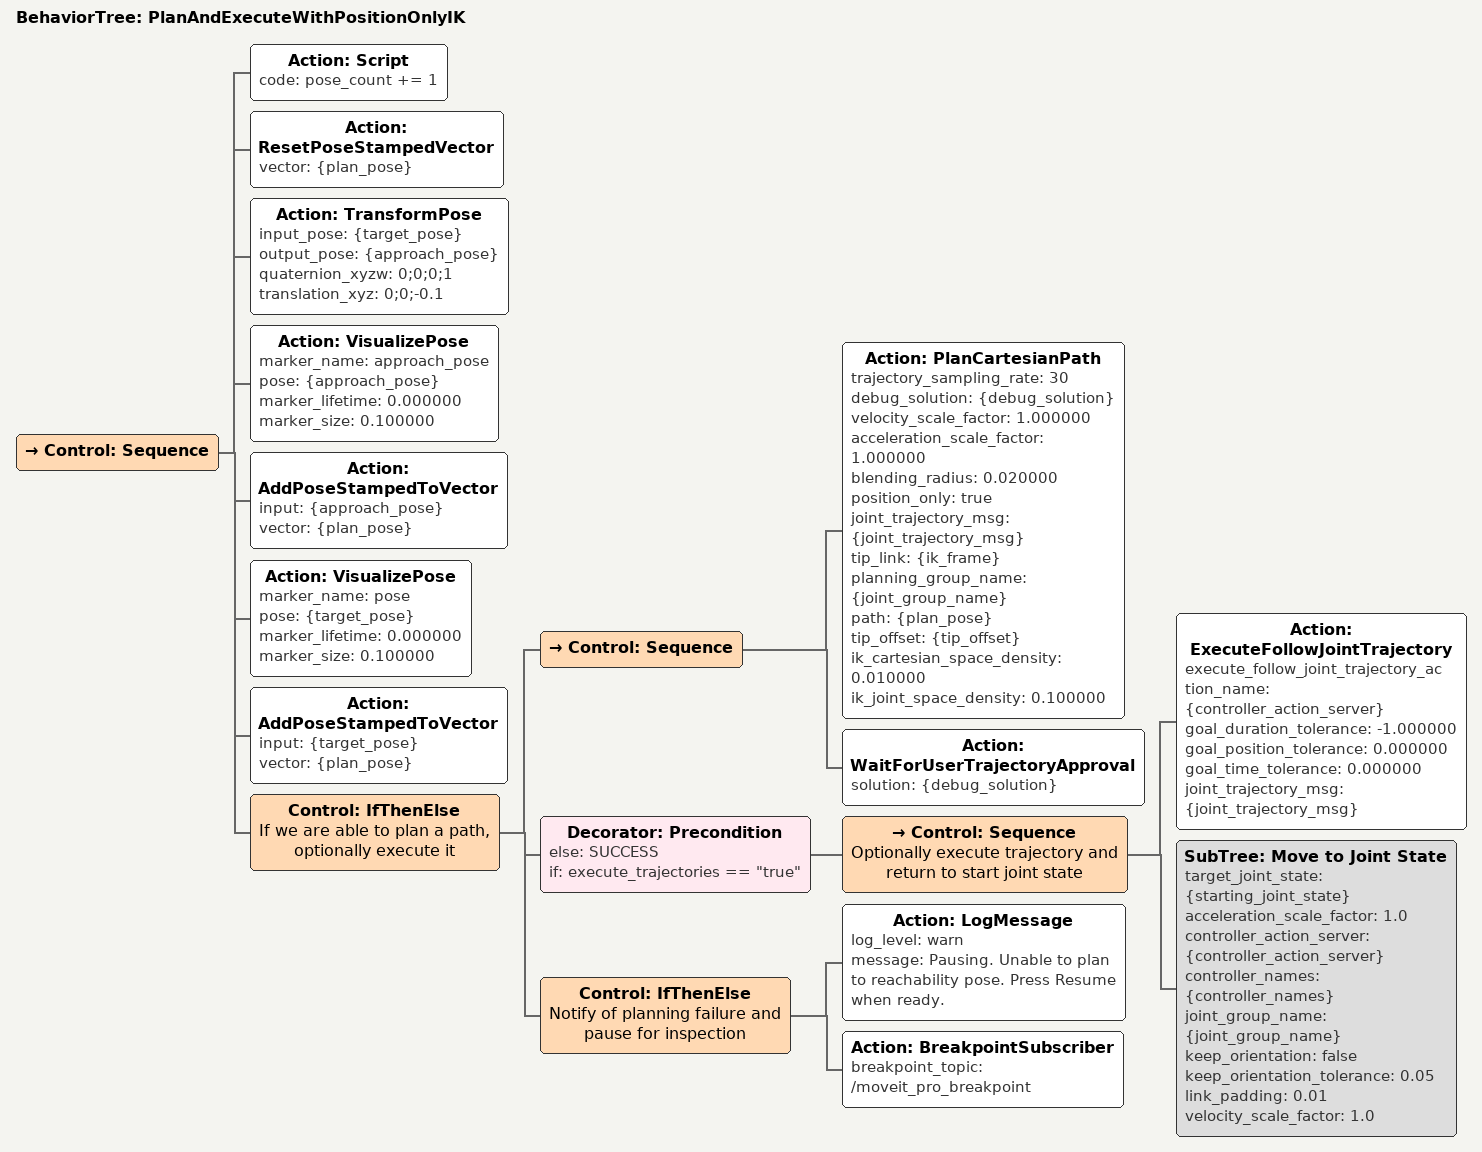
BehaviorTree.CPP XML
<root BTCPP_format="4" main_tree_to_execute="PlanAndExecuteWithPositionOnlyIK">
  <BehaviorTree ID="PlanAndExecuteWithPositionOnlyIK">
    <Control ID="Sequence">
      <Action ID="Script" code="pose_count += 1" />
      <Action ID="ResetPoseStampedVector" vector="{plan_pose}" />
      <Action
        ID="TransformPose"
        input_pose="{target_pose}"
        output_pose="{approach_pose}"
        quaternion_xyzw="0;0;0;1"
        translation_xyz="0;0;-0.1"
      />
      <Action
        ID="VisualizePose"
        marker_name="approach_pose"
        pose="{approach_pose}"
        marker_lifetime="0.000000"
        marker_size="0.100000"
      />
      <Action
        ID="AddPoseStampedToVector"
        input="{approach_pose}"
        vector="{plan_pose}"
      />
      <Action
        ID="VisualizePose"
        marker_name="pose"
        pose="{target_pose}"
        marker_lifetime="0.000000"
        marker_size="0.100000"
      />
      <Action
        ID="AddPoseStampedToVector"
        input="{target_pose}"
        vector="{plan_pose}"
      />
      <Control
        ID="IfThenElse"
        name="If we are able to plan a path, optionally execute it"
      >
        <Control ID="Sequence">
          <Action
            ID="PlanCartesianPath"
            trajectory_sampling_rate="30"
            debug_solution="{debug_solution}"
            velocity_scale_factor="1.000000"
            acceleration_scale_factor="1.000000"
            blending_radius="0.020000"
            position_only="true"
            joint_trajectory_msg="{joint_trajectory_msg}"
            tip_link="{ik_frame}"
            planning_group_name="{joint_group_name}"
            path="{plan_pose}"
            tip_offset="{tip_offset}"
            ik_cartesian_space_density="0.010000"
            ik_joint_space_density="0.100000"
          />
          <Action
            ID="WaitForUserTrajectoryApproval"
            solution="{debug_solution}"
          />
        </Control>
        <Decorator
          ID="Precondition"
          else="SUCCESS"
          if="execute_trajectories == &quot;true&quot;"
        >
          <Control
            ID="Sequence"
            name="Optionally execute trajectory and return to start joint state"
          >
            <Action
              ID="ExecuteFollowJointTrajectory"
              execute_follow_joint_trajectory_action_name="{controller_action_server}"
              goal_duration_tolerance="-1.000000"
              goal_position_tolerance="0.000000"
              goal_time_tolerance="0.000000"
              joint_trajectory_msg="{joint_trajectory_msg}"
            />
            <SubTree
              ID="Move to Joint State"
              target_joint_state="{starting_joint_state}"
              acceleration_scale_factor="1.0"
              controller_action_server="{controller_action_server}"
              controller_names="{controller_names}"
              joint_group_name="{joint_group_name}"
              keep_orientation="false"
              keep_orientation_tolerance="0.05"
              link_padding="0.01"
              velocity_scale_factor="1.0"
            />
          </Control>
        </Decorator>
        <Control
          ID="IfThenElse"
          name="Notify of planning failure and pause for inspection"
        >
          <Action
            ID="LogMessage"
            log_level="warn"
            message="Pausing. Unable to plan to reachability pose. Press Resume when ready."
          />
          <Action
            ID="BreakpointSubscriber"
            breakpoint_topic="/moveit_pro_breakpoint"
          />
        </Control>
      </Control>
    </Control>
  </BehaviorTree>
</root>
